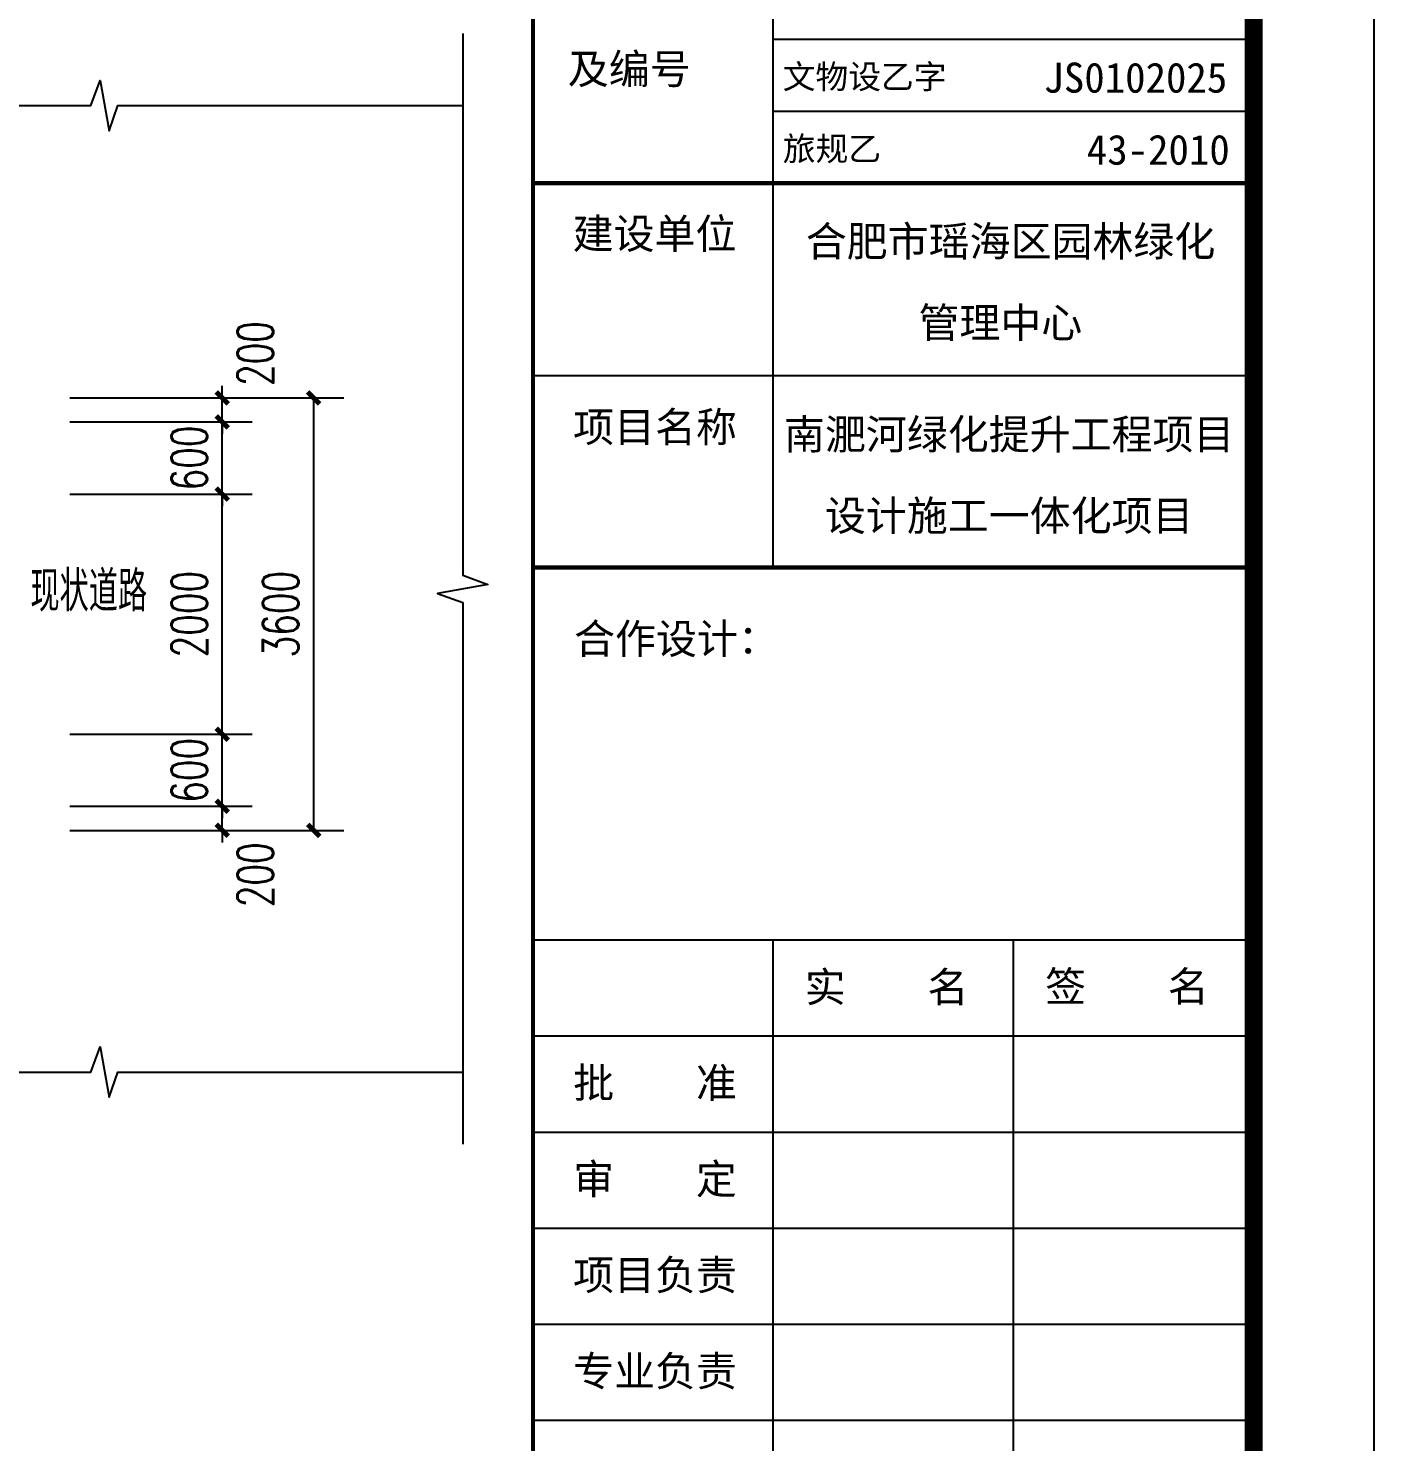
# Model space of a CAD drawing. Extents: x 396092 to 455492, y 17293 to 132793.
# Drawn here: x 444290 to 455492, y 72415 to 84183 of the extents above; entities that cross this region are included whole.
import ezdxf
from ezdxf.enums import TextEntityAlignment as Align

# ---------------------------------------------------------------- set-up
doc = ezdxf.new("R2010")
doc.units = 0
doc.header["$LTSCALE"] = 1000
doc.header["$MEASUREMENT"] = 0
for name, color, linetype in [('DIM_IDEN', 3, 'Continuous'), ('DIM_SYMB', 3, 'Continuous'), ('PUB_DIM', 3, 'Continuous')]:
    doc.layers.add(name, color=color, linetype=linetype)
doc.styles.add('_TCH_DIM', font='SIMPLEX', dxfattribs={"bigfont": 'GBCBIG'})
doc.styles.add('_TCH_DIM_T3', font='SIMPLEX', dxfattribs={"width": 0.705882, "bigfont": 'GBCBIG'})
doc.styles.add('图框 黑体', font='simhei_0.ttf', dxfattribs={"width": 0.7})
doc.dimstyles.new('_TCH_ARCH&&100', dxfattribs={"dimtxt": 297.5, "dimasz": 100, "dimexe": 250, "dimexo": 300, "dimgap": 126.25, "dimtad": 1, "dimdec": 0, "dimzin": 0, "dimdsep": 46, "dimtxsty": '_TCH_DIM_T3', "dimblk": 'ARCHTICK', "dimcen": 0.09, "dimclrt": 7, "dimazin": 2, "dimtfac": 1, "dimtdec": 0, "dimtix": 1, "dimtmove": 2, "dimatfit": 3, "dimfxl": 100, "dimtolj": 1, "dimtzin": 0, "dimarcsym": 0})

# ---------------------------------------------------------------- blocks, each defined once
blk = doc.blocks.new('A$Ce900529c')
for p, q in [((1499.47, -739.99), (1499.47, -683.99)), ((1499.47, -695.99), (1539.47, -695.99)), ((1499.47, -701.99), (1539.47, -701.99)), ((1479.47, -723.99), (1539.47, -723.99)), ((1479.47, -770.99), (1539.47, -770.99)), ((1479.47, -770.99), (1539.47, -770.99)), ((1499.47, -842.99), (1499.47, -770.99)), ((1519.47, -850.99), (1519.47, -770.99)), ((1479.47, -778.99), (1539.47, -778.99)), ((1479.47, -786.99), (1539.47, -786.99)), ((1479.47, -794.99), (1539.47, -794.99)), ((1479.47, -802.99), (1539.47, -802.99)), ((1479.47, -810.99), (1539.47, -810.99))]:
    blk.add_line(p, q)
blk.add_lwpolyline([(955.47, -628.99), (1549.47, -628.99), (1549.47, -1048.99), (955.47, -1048.99)], close=True)
at = {"const_width": 1.5}
blk.add_lwpolyline([(1539.47, -638.99), (980.47, -638.99), (980.47, -1038.99), (1539.47, -1038.99)], close=True, dxfattribs=at)
at = {"const_width": 0.35}
for points in [[(1479.47, -1038.99), (1479.47, -638.99)], [(1479.47, -707.99), (1539.47, -707.99)], [(1479.47, -739.99), (1539.47, -739.99)]]:
    blk.add_lwpolyline(points, dxfattribs=at)
at = {"style": '图框 黑体'}
for s, height, p in [('及编号', 2.5, (1482.37, -699.73)), ('文物设乙字', 2, (1500.26, -700.12)), ('JS0102025 ', 2.5, (1521.97, -700.45)), ('旅规乙', 2, (1500.27, -706.12)), ('43-2010 ', 2.5, (1525.58, -706.45)), ('合作设计：', 2.5, (1482.89, -747.17))]:
    blk.add_text(s, height=height, dxfattribs=at).set_placement(p)
for s, p in [('建设单位', (1489.59, -712.14)), ('合肥市瑶海区园林绿化', (1519.23, -712.77)), ('管理中心 ', (1519.23, -719.55)), ('项目名称', (1489.63, -728.24)), ('南淝河绿化提升工程项目', (1519.12, -728.85)), ('设计施工一体化项目', (1519.12, -735.63)), ('实    名', (1508.91, -774.86)), ('签    名', (1528.92, -774.82)), ('批    准', (1489.63, -782.85)), ('审    定', (1489.63, -790.85)), ('项目负责', (1489.63, -798.85)), ('专业负责', (1489.63, -806.85))]:
    blk.add_text(s, height=2.5, dxfattribs=at).set_placement(p, align=Align.MIDDLE)
blk = doc.blocks.new('_ArchTick')
at = {"color": 0, "linetype": 'ByBlock', "const_width": 0.4}
blk.add_lwpolyline([(-0.5, -0.5), (0.5, 0.5)], dxfattribs=at)
blk = doc.blocks.new('*D191')
at = {"layer": 'Defpoints', "color": 0, "transparency": 16777216}
for p in [(445095, 81105), (446666, 81105), (445095, 77505)]:
    blk.add_point(p, dxfattribs=at)
at = {"layer": 'PUB_DIM', "color": 0, "lineweight": -2, "transparency": 16777216}
for p, q in [((445395, 81105), (446916, 81105)), ((446666, 77505), (446666, 81105)), ((445395, 77505), (446916, 77505))]:
    blk.add_line(p, q, dxfattribs=at)
at = {"layer": 'PUB_DIM', "color": 0, "lineweight": -2, "transparency": 16777216, "xscale": 100, "yscale": 100, "zscale": 100}
for p, rotation in [((446666, 81105), 90), ((446666, 77505), 270)]:
    blk.add_blockref('_ArchTick', p, dxfattribs=dict(at, rotation=rotation))
at = {"layer": 'PUB_DIM', "color": 7, "transparency": 16777216, "insert": (446391, 79305), "char_height": 297.5, "attachment_point": 5, "rotation": 90, "style": '_TCH_DIM_T3'}
blk.add_mtext('\\A1;3600', dxfattribs=at)
blk = doc.blocks.new('*D192')
at = {"layer": 'Defpoints', "color": 0, "transparency": 16777216}
for p in [(444335, 81105), (445905, 81105), (444335, 80905)]:
    blk.add_point(p, dxfattribs=at)
at = {"layer": 'PUB_DIM', "color": 0, "lineweight": -2, "transparency": 16777216}
for p, q in [((445905, 81105), (445905, 81205)), ((444635, 81105), (446155, 81105)), ((445905, 80905), (445905, 81105)), ((444635, 80905), (446155, 80905)), ((445905, 80905), (445905, 80805))]:
    blk.add_line(p, q, dxfattribs=at)
at = {"layer": 'PUB_DIM', "color": 0, "lineweight": -2, "transparency": 16777216, "xscale": 100, "yscale": 100, "zscale": 100}
for p, rotation in [((445905, 81105), 270), ((445905, 80905), 90)]:
    blk.add_blockref('_ArchTick', p, dxfattribs=dict(at, rotation=rotation))
at = {"layer": 'PUB_DIM', "color": 7, "transparency": 16777216, "insert": (446180, 81475), "char_height": 297.5, "attachment_point": 5, "rotation": 90, "style": '_TCH_DIM_T3'}
blk.add_mtext('\\A1;200', dxfattribs=at)
blk = doc.blocks.new('*D193')
at = {"layer": 'Defpoints', "color": 0, "transparency": 16777216}
for p in [(444335, 80905), (445905, 80905), (444335, 80305)]:
    blk.add_point(p, dxfattribs=at)
at = {"layer": 'PUB_DIM', "color": 0, "lineweight": -2, "transparency": 16777216}
for p, q in [((445905, 80905), (445905, 81005)), ((444635, 80905), (446155, 80905)), ((445905, 80305), (445905, 80905)), ((444635, 80305), (446155, 80305)), ((445905, 80305), (445905, 80205))]:
    blk.add_line(p, q, dxfattribs=at)
at = {"layer": 'PUB_DIM', "color": 0, "lineweight": -2, "transparency": 16777216, "xscale": 100, "yscale": 100, "zscale": 100}
for p, rotation in [((445905, 80905), 270), ((445905, 80305), 90)]:
    blk.add_blockref('_ArchTick', p, dxfattribs=dict(at, rotation=rotation))
at = {"layer": 'PUB_DIM', "color": 7, "transparency": 16777216, "insert": (445630, 80605), "char_height": 297.5, "attachment_point": 5, "rotation": 90, "style": '_TCH_DIM_T3'}
blk.add_mtext('\\A1;600', dxfattribs=at)
blk = doc.blocks.new('*D194')
at = {"layer": 'Defpoints', "color": 0, "transparency": 16777216}
for p in [(444335, 80305), (445905, 80305), (444335, 78305)]:
    blk.add_point(p, dxfattribs=at)
at = {"layer": 'PUB_DIM', "color": 0, "lineweight": -2, "transparency": 16777216}
for p, q in [((444635, 80305), (446155, 80305)), ((445905, 78305), (445905, 80305)), ((444635, 78305), (446155, 78305))]:
    blk.add_line(p, q, dxfattribs=at)
at = {"layer": 'PUB_DIM', "color": 0, "lineweight": -2, "transparency": 16777216, "xscale": 100, "yscale": 100, "zscale": 100}
for p, rotation in [((445905, 80305), 90), ((445905, 78305), 270)]:
    blk.add_blockref('_ArchTick', p, dxfattribs=dict(at, rotation=rotation))
at = {"layer": 'PUB_DIM', "color": 7, "transparency": 16777216, "insert": (445630, 79305), "char_height": 297.5, "attachment_point": 5, "rotation": 90, "style": '_TCH_DIM_T3'}
blk.add_mtext('\\A1;2000', dxfattribs=at)
blk = doc.blocks.new('*D195')
at = {"layer": 'Defpoints', "color": 0, "transparency": 16777216}
for p in [(444335, 78305), (445905, 78305), (444335, 77705)]:
    blk.add_point(p, dxfattribs=at)
at = {"layer": 'PUB_DIM', "color": 0, "lineweight": -2, "transparency": 16777216}
for p, q in [((445905, 78305), (445905, 78405)), ((444635, 78305), (446155, 78305)), ((445905, 77705), (445905, 78305)), ((444635, 77705), (446155, 77705)), ((445905, 77705), (445905, 77605))]:
    blk.add_line(p, q, dxfattribs=at)
at = {"layer": 'PUB_DIM', "color": 0, "lineweight": -2, "transparency": 16777216, "xscale": 100, "yscale": 100, "zscale": 100}
for p, rotation in [((445905, 78305), 270), ((445905, 77705), 90)]:
    blk.add_blockref('_ArchTick', p, dxfattribs=dict(at, rotation=rotation))
at = {"layer": 'PUB_DIM', "color": 7, "transparency": 16777216, "insert": (445630, 78005), "char_height": 297.5, "attachment_point": 5, "rotation": 90, "style": '_TCH_DIM_T3'}
blk.add_mtext('\\A1;600', dxfattribs=at)
blk = doc.blocks.new('*D196')
at = {"layer": 'Defpoints', "color": 0, "transparency": 16777216}
for p in [(444335, 77705), (445905, 77705), (444335, 77505)]:
    blk.add_point(p, dxfattribs=at)
at = {"layer": 'PUB_DIM', "color": 0, "lineweight": -2, "transparency": 16777216}
for p, q in [((445905, 77705), (445905, 77805)), ((444635, 77705), (446155, 77705)), ((445905, 77505), (445905, 77705)), ((444635, 77505), (446155, 77505)), ((445905, 77505), (445905, 77405))]:
    blk.add_line(p, q, dxfattribs=at)
at = {"layer": 'PUB_DIM', "color": 0, "lineweight": -2, "transparency": 16777216, "xscale": 100, "yscale": 100, "zscale": 100}
for p, rotation in [((445905, 77705), 270), ((445905, 77505), 90)]:
    blk.add_blockref('_ArchTick', p, dxfattribs=dict(at, rotation=rotation))
at = {"layer": 'PUB_DIM', "color": 7, "transparency": 16777216, "insert": (446180, 77135), "char_height": 297.5, "attachment_point": 5, "rotation": 90, "style": '_TCH_DIM_T3'}
blk.add_mtext('\\A1;200', dxfattribs=at)

msp = doc.modelspace()

# ---------------------------------------------------------------- linework, layer by layer
at = {"layer": 'DIM_SYMB'}
for points in [[(447906.6, 84139.6), (447906.6, 79628.4), (448116.6, 79552), (447696.6, 79478), (447906.6, 79403.4), (447906.6, 74892.3)], [(441941.4, 83539.6), (444811.5, 83539.6), (444887.9, 83749.6), (444962, 83329.6), (445036.5, 83539.6), (447906.6, 83539.6)], [(441941.4, 75492.3), (444811.5, 75492.3), (444887.9, 75702.3), (444962, 75282.3), (445036.5, 75492.3), (447906.6, 75492.3)]]:
    msp.add_lwpolyline(points, dxfattribs=at)

# ---------------------------------------------------------------- block references
at = {"xscale": 100, "yscale": 100, "zscale": 100}
msp.add_blockref('A$Ce900529c', (300545.2, 153692.1), dxfattribs=at)

# ---------------------------------------------------------------- texts
at = {"layer": 'DIM_IDEN', "color": 7, "style": '_TCH_DIM'}
msp.add_text('现状道路', height=337.59, dxfattribs=at).set_placement((444307.2, 79326.4))

# ---------------------------------------------------------------- dimensions: what is measured, and where the dimension line sits
at = {"layer": 'PUB_DIM'}
for base, p1, p2, picture, middle in [((445905.3, 81104.9), (444334.9, 80904.9), (444334.9, 81104.9), '*D192', (446180.3, 81474.9)), ((445905.3, 77704.9), (444334.9, 77504.9), (444334.9, 77704.9), '*D196', (446180.3, 77134.9))]:
    dim = msp.add_linear_dim(base=base, p1=p1, p2=p2, angle=90, dimstyle='_TCH_ARCH&&100', dxfattribs=at)
    dim.commit()
    dim.dimension.update_dxf_attribs({"geometry": picture, "text_midpoint": middle, "dimtype": 129})
for p1, p2, picture, middle in [((445095.1, 77504.9), (445095.1, 81104.9), '*D191', (446390.5, 79304.9)), ((444334.9, 80304.9), (444334.9, 80904.9), '*D193', (445630.3, 80604.9)), ((444334.9, 78304.9), (444334.9, 80304.9), '*D194', (445630.3, 79304.9)), ((444334.9, 77704.9), (444334.9, 78304.9), '*D195', (445630.3, 78004.9))]:
    dim = msp.add_aligned_dim(p1=p1, p2=p2, distance=-1570.4, dimstyle='_TCH_ARCH&&100', dxfattribs=at)
    dim.commit()
    dim.dimension.update_dxf_attribs({"geometry": picture, "text_midpoint": middle})

doc.saveas('drawing.dxf')
